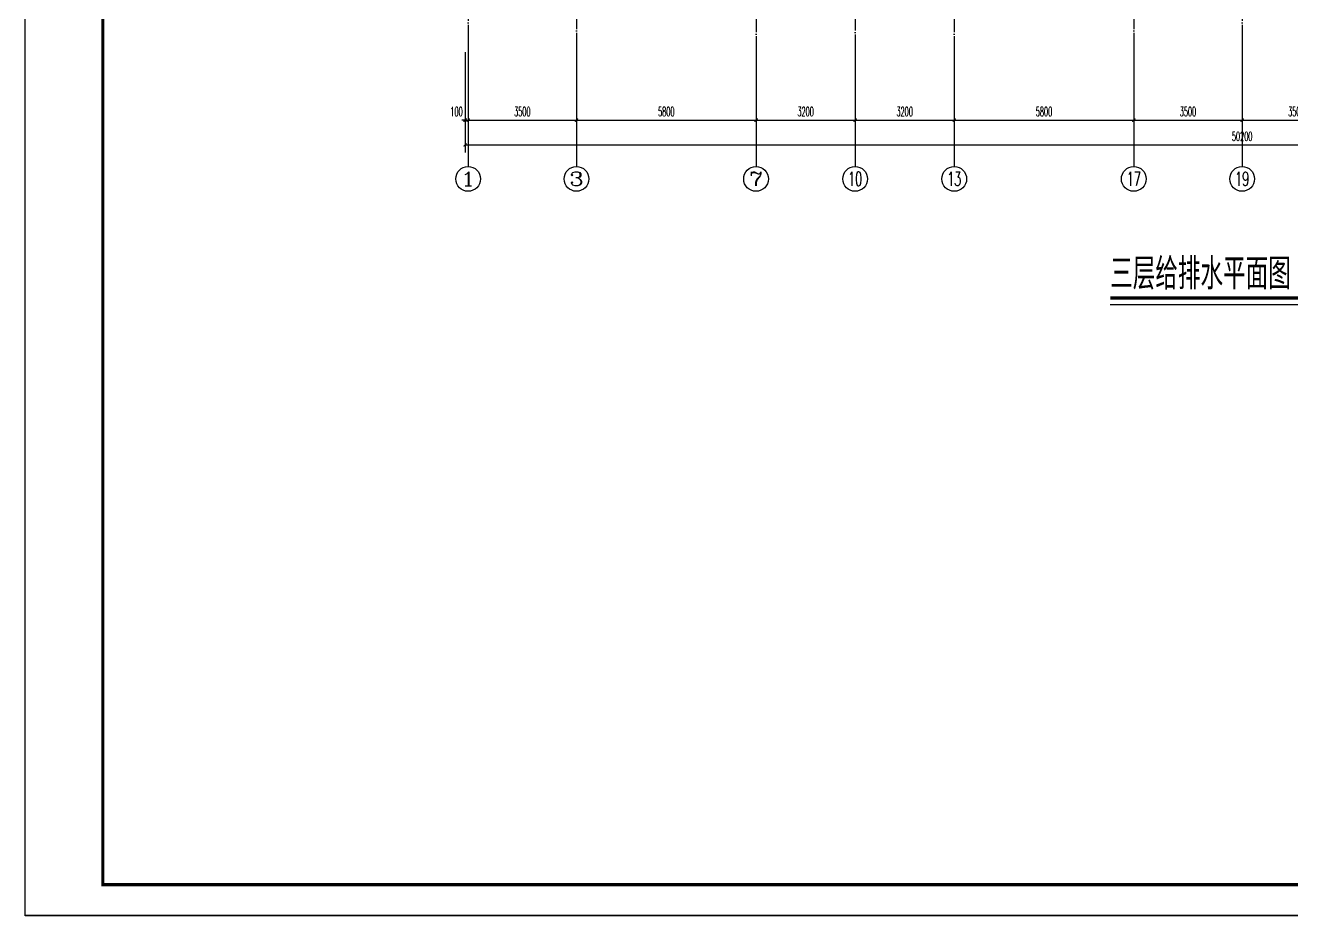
# Model space of a CAD drawing. Extents: x 27938 to 1507990, y 110129 to 923079.
# Drawn here: x 813614 to 854517, y 488040 to 516802 of the extents above; entities that cross this region are included whole.
import ezdxf
from ezdxf.enums import TextEntityAlignment as Align

# ---------------------------------------------------------------- set-up
doc = ezdxf.new("R2010")
doc.units = 0
doc.header["$LTSCALE"] = 1000
doc.header["$MEASUREMENT"] = 0
doc.linetypes.add('DOTE', pattern=[2.42, 2, -0.2, 0.02, -0.2])
for name, color, linetype in [('AXIS', 3, 'Continuous'), ('AXIS_TEXT', 7, 'Continuous'), ('DIM_SYMB', 3, 'Continuous'), ('DOTE', 1, 'Continuous'), ('图框', 140, 'Continuous')]:
    doc.layers.add(name, color=color, linetype=linetype)
doc.layers.add('yichutu', color=7, linetype='Continuous', true_color=0xffffff, plot=False)
doc.styles.add('_TCH_AXIS', font='COMPLEX', dxfattribs={"bigfont": 'GBCBIG'})
doc.styles.add('_TCH_DIM_T3', font='SIMPLEX.shx', dxfattribs={"width": 0.494118, "bigfont": 'GBCBIG.shx'})
doc.styles.add('COMPLEX', font='COMPLEX')
doc.styles.get("Standard").update_dxf_attribs({"font": 'gbenor.shx', "bigfont": 'gbcbig.shx'})
doc.dimstyles.new('_TCH_ARCH&&100', dxfattribs={"dimtxt": 297.5, "dimasz": 100, "dimexe": 250, "dimexo": 300, "dimgap": 126.25, "dimtad": 1, "dimdec": 0, "dimzin": 0, "dimdsep": 46, "dimtxsty": '_TCH_DIM_T3', "dimblk": 'ARCHTICK', "dimcen": 0.09, "dimclrt": 4, "dimazin": 2, "dimtfac": 1, "dimtdec": 0, "dimtix": 1, "dimtmove": 2, "dimatfit": 3, "dimfxl": 100, "dimtolj": 1, "dimtzin": 0, "dimarcsym": 0})

# ---------------------------------------------------------------- blocks, each defined once
blk = doc.blocks.new('TK')
at = {"layer": '图框'}
blk.add_lwpolyline([(465375, 548714), (549475, 548714), (549475, 489314), (465375, 489314)], close=True, dxfattribs=at)
blk.add_lwpolyline([(465375, 548714), (549475, 548714), (549475, 489314), (465375, 489314)], close=True, dxfattribs=at)
at = {"layer": '图框', "const_width": 100}
blk.add_lwpolyline([(548475, 490314), (548475, 547714), (467875, 547714), (467875, 490314)], close=True, dxfattribs=at)
blk = doc.blocks.new('yct-841-594-84100-59399.9999999999-100-1000.0')
at = {"layer": 'yichutu', "color": 7, "true_color": 0xffffff}
blk.add_lwpolyline([(0, 0), (0, 59400), (84100, 59400), (84100, 0)], close=True, dxfattribs=at)
blk = doc.blocks.new('GDGDGDSDA')
at = {"layer": 'DOTE', "color": 0, "linetype": 'DOTE', "ltscale": 0.3}
for p, q in [((419335, 376108), (419335, 359558)), ((444335, 376108), (444335, 359558)), ((428635, 370658), (428635, 359558)), ((435035, 370658), (435035, 359558)), ((422835, 367858), (422835, 359558)), ((440835, 367858), (440835, 359558)), ((431835, 366358), (431835, 359558))]:
    blk.add_line(p, q, dxfattribs=at)
blk = doc.blocks.new('_ArchTick')
at = {"color": 0, "linetype": 'ByBlock', "const_width": 0.4}
blk.add_lwpolyline([(-0.5, -0.5), (0.5, 0.5)], dxfattribs=at)
blk = doc.blocks.new('*D815')
at = {"layer": 'AXIS', "color": 0, "lineweight": -2}
for p, q in [((852917, 515940), (852917, 513490)), ((856417, 515940), (856417, 513490)), ((852917, 513740), (856417, 513740))]:
    blk.add_line(p, q, dxfattribs=at)
at = {"layer": 'Defpoints', "color": 0}
for p in [(852917, 516240), (856417, 516240), (856417, 513740)]:
    blk.add_point(p, dxfattribs=at)
at = {"layer": 'AXIS', "color": 0, "lineweight": -2, "xscale": 100, "yscale": 100, "zscale": 100, "rotation": 180}
blk.add_blockref('_ArchTick', (852917, 513740), dxfattribs=at)
at = {"layer": 'AXIS', "color": 0, "lineweight": -2, "xscale": 100, "yscale": 100, "zscale": 100}
blk.add_blockref('_ArchTick', (856417, 513740), dxfattribs=at)
at = {"layer": 'AXIS', "color": 4, "insert": (854667, 514015), "char_height": 297.5, "attachment_point": 5, "style": '_TCH_DIM_T3'}
blk.add_mtext('\\A1;3500', dxfattribs=at)
blk = doc.blocks.new('*D816')
at = {"layer": 'AXIS', "color": 0, "lineweight": -2}
for p, q in [((827817, 515940), (827817, 513490)), ((827917, 515940), (827917, 513490)), ((827817, 513740), (827717, 513740)), ((827817, 513740), (827917, 513740)), ((827917, 513740), (828017, 513740))]:
    blk.add_line(p, q, dxfattribs=at)
at = {"layer": 'Defpoints', "color": 0}
for p in [(827817, 516240), (827917, 516240), (827917, 513740)]:
    blk.add_point(p, dxfattribs=at)
at = {"layer": 'AXIS', "color": 0, "lineweight": -2, "xscale": 100, "yscale": 100, "zscale": 100}
blk.add_blockref('_ArchTick', (827817, 513740), dxfattribs=at)
at = {"layer": 'AXIS', "color": 0, "lineweight": -2, "xscale": 100, "yscale": 100, "zscale": 100, "rotation": 180}
blk.add_blockref('_ArchTick', (827917, 513740), dxfattribs=at)
at = {"layer": 'AXIS', "color": 4, "insert": (827542, 514015), "char_height": 297.5, "attachment_point": 5, "style": '_TCH_DIM_T3'}
blk.add_mtext('\\A1;100', dxfattribs=at)
blk = doc.blocks.new('*D817')
at = {"layer": 'AXIS', "color": 0, "lineweight": -2}
for p, q in [((827917, 515940), (827917, 513490)), ((831417, 515940), (831417, 513490)), ((827917, 513740), (831417, 513740))]:
    blk.add_line(p, q, dxfattribs=at)
at = {"layer": 'Defpoints', "color": 0}
for p in [(827917, 516240), (831417, 516240), (831417, 513740)]:
    blk.add_point(p, dxfattribs=at)
at = {"layer": 'AXIS', "color": 0, "lineweight": -2, "xscale": 100, "yscale": 100, "zscale": 100, "rotation": 180}
blk.add_blockref('_ArchTick', (827917, 513740), dxfattribs=at)
at = {"layer": 'AXIS', "color": 0, "lineweight": -2, "xscale": 100, "yscale": 100, "zscale": 100}
blk.add_blockref('_ArchTick', (831417, 513740), dxfattribs=at)
at = {"layer": 'AXIS', "color": 4, "insert": (829667, 514015), "char_height": 297.5, "attachment_point": 5, "style": '_TCH_DIM_T3'}
blk.add_mtext('\\A1;3500', dxfattribs=at)
blk = doc.blocks.new('*D818')
at = {"layer": 'AXIS', "color": 0, "lineweight": -2}
for p, q in [((831417, 515940), (831417, 513490)), ((837217, 515940), (837217, 513490)), ((831417, 513740), (837217, 513740))]:
    blk.add_line(p, q, dxfattribs=at)
at = {"layer": 'Defpoints', "color": 0}
for p in [(831417, 516240), (837217, 516240), (837217, 513740)]:
    blk.add_point(p, dxfattribs=at)
at = {"layer": 'AXIS', "color": 0, "lineweight": -2, "xscale": 100, "yscale": 100, "zscale": 100, "rotation": 180}
blk.add_blockref('_ArchTick', (831417, 513740), dxfattribs=at)
at = {"layer": 'AXIS', "color": 0, "lineweight": -2, "xscale": 100, "yscale": 100, "zscale": 100}
blk.add_blockref('_ArchTick', (837217, 513740), dxfattribs=at)
at = {"layer": 'AXIS', "color": 4, "insert": (834317, 514015), "char_height": 297.5, "attachment_point": 5, "style": '_TCH_DIM_T3'}
blk.add_mtext('\\A1;5800', dxfattribs=at)
blk = doc.blocks.new('*D819')
at = {"layer": 'AXIS', "color": 0, "lineweight": -2}
for p, q in [((837217, 515940), (837217, 513490)), ((840417, 515940), (840417, 513490)), ((837217, 513740), (840417, 513740))]:
    blk.add_line(p, q, dxfattribs=at)
at = {"layer": 'Defpoints', "color": 0}
for p in [(837217, 516240), (840417, 516240), (840417, 513740)]:
    blk.add_point(p, dxfattribs=at)
at = {"layer": 'AXIS', "color": 0, "lineweight": -2, "xscale": 100, "yscale": 100, "zscale": 100, "rotation": 180}
blk.add_blockref('_ArchTick', (837217, 513740), dxfattribs=at)
at = {"layer": 'AXIS', "color": 0, "lineweight": -2, "xscale": 100, "yscale": 100, "zscale": 100}
blk.add_blockref('_ArchTick', (840417, 513740), dxfattribs=at)
at = {"layer": 'AXIS', "color": 4, "insert": (838817, 514015), "char_height": 297.5, "attachment_point": 5, "style": '_TCH_DIM_T3'}
blk.add_mtext('\\A1;3200', dxfattribs=at)
blk = doc.blocks.new('*D820')
at = {"layer": 'AXIS', "color": 0, "lineweight": -2}
for p, q in [((840417, 515940), (840417, 513490)), ((843617, 515940), (843617, 513490)), ((840417, 513740), (843617, 513740))]:
    blk.add_line(p, q, dxfattribs=at)
at = {"layer": 'Defpoints', "color": 0}
for p in [(840417, 516240), (843617, 516240), (843617, 513740)]:
    blk.add_point(p, dxfattribs=at)
at = {"layer": 'AXIS', "color": 0, "lineweight": -2, "xscale": 100, "yscale": 100, "zscale": 100, "rotation": 180}
blk.add_blockref('_ArchTick', (840417, 513740), dxfattribs=at)
at = {"layer": 'AXIS', "color": 0, "lineweight": -2, "xscale": 100, "yscale": 100, "zscale": 100}
blk.add_blockref('_ArchTick', (843617, 513740), dxfattribs=at)
at = {"layer": 'AXIS', "color": 4, "insert": (842017, 514015), "char_height": 297.5, "attachment_point": 5, "style": '_TCH_DIM_T3'}
blk.add_mtext('\\A1;3200', dxfattribs=at)
blk = doc.blocks.new('*D821')
at = {"layer": 'AXIS', "color": 0, "lineweight": -2}
for p, q in [((843617, 515940), (843617, 513490)), ((849417, 515940), (849417, 513490)), ((843617, 513740), (849417, 513740))]:
    blk.add_line(p, q, dxfattribs=at)
at = {"layer": 'Defpoints', "color": 0}
for p in [(843617, 516240), (849417, 516240), (849417, 513740)]:
    blk.add_point(p, dxfattribs=at)
at = {"layer": 'AXIS', "color": 0, "lineweight": -2, "xscale": 100, "yscale": 100, "zscale": 100, "rotation": 180}
blk.add_blockref('_ArchTick', (843617, 513740), dxfattribs=at)
at = {"layer": 'AXIS', "color": 0, "lineweight": -2, "xscale": 100, "yscale": 100, "zscale": 100}
blk.add_blockref('_ArchTick', (849417, 513740), dxfattribs=at)
at = {"layer": 'AXIS', "color": 4, "insert": (846517, 514015), "char_height": 297.5, "attachment_point": 5, "style": '_TCH_DIM_T3'}
blk.add_mtext('\\A1;5800', dxfattribs=at)
blk = doc.blocks.new('*D822')
at = {"layer": 'AXIS', "color": 0, "lineweight": -2}
for p, q in [((849417, 515940), (849417, 513490)), ((852917, 515940), (852917, 513490)), ((849417, 513740), (852917, 513740))]:
    blk.add_line(p, q, dxfattribs=at)
at = {"layer": 'Defpoints', "color": 0}
for p in [(849417, 516240), (852917, 516240), (852917, 513740)]:
    blk.add_point(p, dxfattribs=at)
at = {"layer": 'AXIS', "color": 0, "lineweight": -2, "xscale": 100, "yscale": 100, "zscale": 100, "rotation": 180}
blk.add_blockref('_ArchTick', (849417, 513740), dxfattribs=at)
at = {"layer": 'AXIS', "color": 0, "lineweight": -2, "xscale": 100, "yscale": 100, "zscale": 100}
blk.add_blockref('_ArchTick', (852917, 513740), dxfattribs=at)
at = {"layer": 'AXIS', "color": 4, "insert": (851167, 514015), "char_height": 297.5, "attachment_point": 5, "style": '_TCH_DIM_T3'}
blk.add_mtext('\\A1;3500', dxfattribs=at)
blk = doc.blocks.new('*D823')
at = {"layer": 'AXIS', "color": 0, "lineweight": -2}
for p, q in [((827817, 515940), (827817, 512690)), ((878017, 515940), (878017, 512690)), ((827817, 512940), (878017, 512940))]:
    blk.add_line(p, q, dxfattribs=at)
at = {"layer": 'Defpoints', "color": 0}
for p in [(827817, 516240), (878017, 516240), (878017, 512940)]:
    blk.add_point(p, dxfattribs=at)
at = {"layer": 'AXIS', "color": 0, "lineweight": -2, "xscale": 100, "yscale": 100, "zscale": 100, "rotation": 180}
blk.add_blockref('_ArchTick', (827817, 512940), dxfattribs=at)
at = {"layer": 'AXIS', "color": 0, "lineweight": -2, "xscale": 100, "yscale": 100, "zscale": 100}
blk.add_blockref('_ArchTick', (878017, 512940), dxfattribs=at)
at = {"layer": 'AXIS', "color": 4, "insert": (852917, 513215), "char_height": 297.5, "attachment_point": 5, "style": '_TCH_DIM_T3'}
blk.add_mtext('\\A1;50200', dxfattribs=at)
blk = doc.blocks.new('_AXISO')
at = {"color": 0}
blk.add_circle((0, 0), 0.5, dxfattribs=at)
at = {"layer": 'AXIS_TEXT', "color": 0, "style": 'COMPLEX', "width": 1.041667}
blk.add_attdef('A', text='', height=0.56, dxfattribs=at).set_placement((-0.25, -0.28), (0.25, -0.28), align=Align.FIT)

msp = doc.modelspace()

# ---------------------------------------------------------------- linework, layer by layer
at = {"layer": 'AXIS', "color": 8}
for p, q in [((827916.6, 516240.4), (827916.6, 512240.4)), ((831416.6, 516240.4), (831416.6, 512240.4)), ((837216.6, 516240.4), (837216.6, 512240.4)), ((840416.6, 516240.4), (840416.6, 512240.4)), ((843616.6, 516240.5), (843616.6, 512240.5)), ((849416.6, 516240.4), (849416.6, 512240.4)), ((852916.6, 516240.4), (852916.6, 512240.4))]:
    msp.add_line(p, q, dxfattribs=at)
at = {"layer": 'DIM_SYMB', "const_width": 105}
msp.add_lwpolyline([(848654.8, 507992.2), (856620.9, 507992.2)], dxfattribs=at)
at = {"layer": 'DIM_SYMB'}
msp.add_lwpolyline([(848654.8, 507782.2), (856620.9, 507782.2)], dxfattribs=at)

# ---------------------------------------------------------------- block references
msp.add_blockref('TK', (348239.1, -1273.4))
at = {"layer": 'AXIS', "color": 8}
ref = msp.add_blockref('_AXISO', (827916.6, 511840.4), dxfattribs=dict(at, xscale=800, yscale=800, zscale=800))
ref.add_attrib('A', '1', dxfattribs={"layer": 'AXIS_TEXT', "color": 8, "ltscale": 0.5, "height": 452.5, "style": '_TCH_AXIS', "width": 2.333333}).set_placement((827690.3, 511614.2), (828142.9, 511614.2), align=Align.FIT)
ref = msp.add_blockref('_AXISO', (831416.6, 511840.4), dxfattribs=dict(at, xscale=800, yscale=800, zscale=800))
ref.add_attrib('A', '3', dxfattribs={"layer": 'AXIS_TEXT', "color": 8, "ltscale": 0.5, "height": 452.5, "style": '_TCH_AXIS', "width": 1.5}).set_placement((831190.3, 511614.2), (831642.9, 511614.2), align=Align.FIT)
ref = msp.add_blockref('_AXISO', (837216.6, 511840.4), dxfattribs=dict(at, xscale=800, yscale=800, zscale=800))
ref.add_attrib('A', '7', dxfattribs={"layer": 'AXIS_TEXT', "color": 8, "ltscale": 0.5, "height": 452.5, "style": '_TCH_AXIS', "width": 1.5}).set_placement((836990.3, 511614.1), (837442.8, 511614.1), align=Align.FIT)
ref = msp.add_blockref('_AXISO', (840416.6, 511840.4), dxfattribs=dict(at, xscale=800, yscale=800, zscale=800))
ref.add_attrib('A', '10', dxfattribs={"layer": 'AXIS_TEXT', "color": 8, "ltscale": 0.5, "height": 452.55, "style": '_TCH_AXIS', "width": 0.724138}).set_placement((840190.3, 511614.1), (840642.8, 511614.1), align=Align.FIT)
ref = msp.add_blockref('_AXISO', (843616.6, 511840.5), dxfattribs=dict(at, xscale=800, yscale=800, zscale=800))
ref.add_attrib('A', '13', dxfattribs={"layer": 'AXIS_TEXT', "color": 8, "ltscale": 0.5, "height": 452.55, "style": '_TCH_AXIS', "width": 0.724138}).set_placement((843390.3, 511614.3), (843842.9, 511614.3), align=Align.FIT)
ref = msp.add_blockref('_AXISO', (849416.6, 511840.4), dxfattribs=dict(at, xscale=800, yscale=800, zscale=800))
ref.add_attrib('A', '17', dxfattribs={"layer": 'AXIS_TEXT', "color": 8, "ltscale": 0.5, "height": 452.55, "style": '_TCH_AXIS', "width": 0.724138}).set_placement((849190.3, 511614.1), (849642.8, 511614.1), align=Align.FIT)
ref = msp.add_blockref('_AXISO', (852916.6, 511840.4), dxfattribs=dict(at, xscale=800, yscale=800, zscale=800))
ref.add_attrib('A', '19', dxfattribs={"layer": 'AXIS_TEXT', "color": 8, "ltscale": 0.5, "height": 452.55, "style": '_TCH_AXIS', "width": 0.724138}).set_placement((852690.3, 511614.1), (853142.8, 511614.1), align=Align.FIT)
at = {"layer": 'DOTE', "color": 169}
msp.add_blockref('GDGDGDSDA', (408581.8, 156682.1), dxfattribs=at)
at = {"layer": 'yichutu'}
msp.add_blockref('yct-841-594-84100-59399.9999999999-100-1000.0', (813614.1, 488040.2), dxfattribs=at)

# ---------------------------------------------------------------- texts
at = {"layer": 'DIM_SYMB', "color": 7}
msp.add_text('三层给排水平面图', height=1012.77, dxfattribs=at).set_placement((848654.8, 508269.2))

# ---------------------------------------------------------------- dimensions: what is measured, and where the dimension line sits
at = {"layer": 'AXIS', "color": 8}
dim = msp.add_linear_dim(base=(827916.6, 513740.4), p1=(827816.6, 516240.4), p2=(827916.6, 516240.4), angle=0, dimstyle='_TCH_ARCH&&100', dxfattribs=at)
dim.commit()
dim.dimension.update_dxf_attribs({"geometry": '*D816', "text_midpoint": (827541.6, 514015.4), "dimtype": 129})
for p1, p2, distance, picture, middle in [((827816.6, 516240.4), (878016.6, 516240.4), -3300, '*D823', (852916.6, 513215.4)), ((827916.6, 516240.4), (831416.6, 516240.4), -2500, '*D817', (829666.6, 514015.4)), ((831416.6, 516240.4), (837216.6, 516240.4), -2500, '*D818', (834316.6, 514015.4)), ((837216.6, 516240.4), (840416.6, 516240.4), -2500, '*D819', (838816.6, 514015.4)), ((840416.6, 516240.4), (843616.6, 516240.4), -2500, '*D820', (842016.6, 514015.4)), ((843616.6, 516240.4), (849416.6, 516240.4), -2500, '*D821', (846516.6, 514015.4)), ((849416.6, 516240.4), (852916.6, 516240.4), -2500, '*D822', (851166.6, 514015.4)), ((852916.6, 516240.4), (856416.6, 516240.4), -2500, '*D815', (854666.6, 514015.4))]:
    dim = msp.add_aligned_dim(p1=p1, p2=p2, distance=distance, dimstyle='_TCH_ARCH&&100', dxfattribs=at)
    dim.commit()
    dim.dimension.update_dxf_attribs({"geometry": picture, "text_midpoint": middle})

doc.saveas('drawing.dxf')
